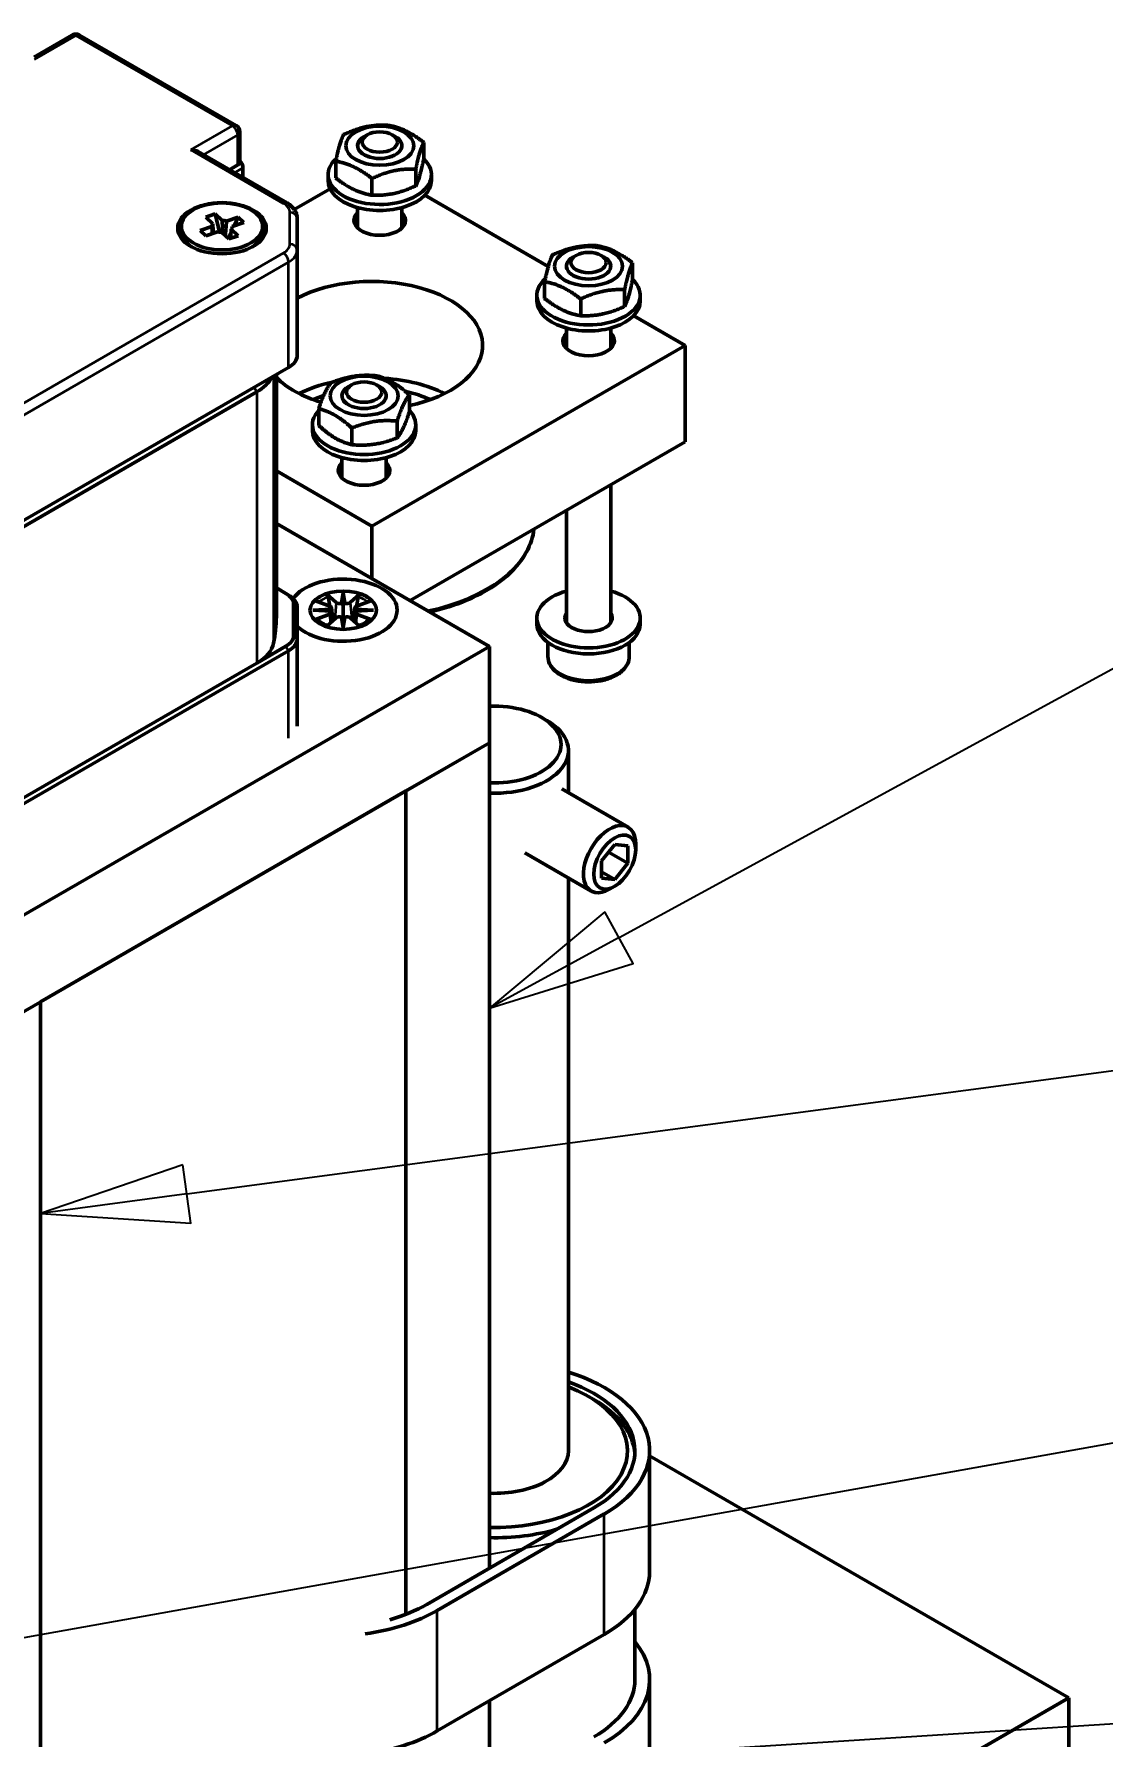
# Model space of a CAD drawing. Header units: millimetres. Extents: x -945 to 1680, y -1981 to 1188.
# Drawn here: x 1120.2 to 1192.6, y 926.2 to 1041.6 of the extents above; entities that cross this region are included whole.
import ezdxf

# ---------------------------------------------------------------- set-up
doc = ezdxf.new("R2010")
doc.units = ezdxf.units.MM
doc.header["$LTSCALE"] = 4
for name, color, linetype, lineweight in [('Symbol (ISO)', 7, 'Continuous', 25), ('Visible (ISO)', 7, 'Continuous', 50), ('Visible Narrow (ISO)', 7, 'Continuous', 35)]:
    doc.layers.add(name, color=color, linetype=linetype, lineweight=lineweight)
doc.styles.add('Note Text (ISO)', font='tahoma.ttf')

# ---------------------------------------------------------------- blocks, each defined once
blk = doc.blocks.new('Balloon17')
at = {"layer": 'Symbol (ISO)'}
for p, q in [((282.627, 240.749), (307.274, 244.03)), ((282.561, 241.244), (280.149, 240.419)), ((282.693, 240.253), (282.561, 241.244)), ((282.627, 240.749), (280.149, 240.419)), ((280.149, 240.419), (282.693, 240.253))]:
    blk.add_line(p, q, dxfattribs=at)
at = {"layer": 'Symbol (ISO)', "flags": 128}
blk.add_lwpolyline([(282.561, 241.244), (280.149, 240.419), (282.693, 240.253), (282.561, 241.244)], dxfattribs=at)
at = {"layer": 'Symbol (ISO)'}
blk.add_solid([(282.561, 241.244), (280.149, 240.419), (282.693, 240.253), (282.561, 241.244)], dxfattribs=at)
blk = doc.blocks.new('Balloon34')
at = {"layer": 'Symbol (ISO)'}
for p, q in [((307.563, 259.941), (307.723, 259.941)), ((289.946, 245.09), (302.962, 252.183)), ((307.563, 249.441), (307.723, 249.441)), ((289.707, 245.529), (287.751, 243.894)), ((290.185, 244.651), (289.707, 245.529)), ((289.946, 245.09), (287.751, 243.894)), ((287.751, 243.894), (290.185, 244.651))]:
    blk.add_line(p, q, dxfattribs=at)
at = {"layer": 'Symbol (ISO)', "flags": 128}
blk.add_lwpolyline([(289.707, 245.529), (287.751, 243.894), (290.185, 244.651), (289.707, 245.529)], dxfattribs=at)
at = {"layer": 'Symbol (ISO)'}
for centre, start, end in [((307.563, 254.691), 90, 270), ((307.723, 254.691), 270, 90)]:
    blk.add_arc(centre, 5.25, start, end, dxfattribs=at)
blk.add_solid([(289.707, 245.529), (287.751, 243.894), (290.185, 244.651), (289.707, 245.529)], dxfattribs=at)
at = {"layer": 'Symbol (ISO)', "insert": (307.643, 254.728), "char_height": 3.5, "attachment_point": 5, "style": 'Note Text (ISO)'}
blk.add_mtext('009', dxfattribs=at)
blk = doc.blocks.new('Balloon37')
at = {"layer": 'Symbol (ISO)'}
blk.add_line((277.535, 230.453), (312.561, 232.685), dxfattribs=at)
blk = doc.blocks.new('Balloon55')
at = {"layer": 'Symbol (ISO)'}
blk.add_line((279.205, 233.117), (322.405, 240.84), dxfattribs=at)

msp = doc.modelspace()

# ---------------------------------------------------------------- linework, layer by layer
at = {"layer": 'Visible (ISO)'}
for p, q in [((1120.167, 1040.025), (1122.745, 1041.514)), ((1123.245, 1041.514), (1133.852, 1035.39)), ((1134.102, 1032.916), (1134.102, 1034.957)), ((1142.077, 1034.016), (1142.077, 1034.016)), ((1142.733, 1034.753), (1142.516, 1034.628)), ((1144.421, 1034.753), (1144.638, 1034.628)), ((1145.077, 1034.016), (1145.077, 1034.016)), ((1146.555, 1033.105), (1146.555, 1034.24)), ((1137.296, 1030.135), (1131.273, 1033.613)), ((1133.955, 1032.712), (1133.394, 1032.388)), ((1140.599, 1031.832), (1140.599, 1032.967)), ((1134.309, 1032.508), (1134.309, 1031.86)), ((1140.077, 1032.056), (1140.077, 1031.648)), ((1143.043, 1030.662), (1143.043, 1031.796)), ((1146.021, 1031.298), (1146.021, 1032.432)), ((1147.077, 1032.056), (1147.077, 1031.648)), ((1140.21, 1031.097), (1137.788, 1029.699)), ((1154.989, 1025.84), (1146.634, 1030.664)), ((1131.796, 1029.175), (1132.428, 1029.398)), ((1132.271, 1028.727), (1131.796, 1029.175)), ((1132.428, 1029.398), (1132.902, 1028.95)), ((1132.428, 1029.398), (1132.732, 1028.157)), ((1133.205, 1028.908), (1133.981, 1029.182)), ((1133.981, 1029.182), (1133.72, 1028.589)), ((1133.981, 1029.182), (1134.367, 1028.817)), ((1142.077, 1028.439), (1142.077, 1029.822)), ((1145.077, 1028.439), (1145.077, 1029.822)), ((1130.144, 1028.221), (1130.144, 1028.548)), ((1131.422, 1028.278), (1132.198, 1028.552)), ((1131.808, 1027.914), (1131.422, 1028.278)), ((1132.584, 1028.188), (1131.808, 1027.914)), ((1133.361, 1027.697), (1132.887, 1028.146)), ((1133.503, 1028.094), (1133.338, 1027.72)), ((1133.518, 1028.368), (1133.993, 1027.92)), ((1134.367, 1028.817), (1133.591, 1028.543)), ((1135.644, 1028.221), (1135.644, 1028.548)), ((1137.986, 1029.09), (1137.986, 1026.944)), ((1133.993, 1027.92), (1133.361, 1027.697)), ((1137.986, 1026.944), (1137.986, 1019.8)), ((1156.219, 1025.851), (1156.219, 1025.851)), ((1156.875, 1026.588), (1156.659, 1026.463)), ((1158.563, 1026.588), (1158.78, 1026.463)), ((1159.219, 1025.851), (1159.219, 1025.851)), ((1160.697, 1024.94), (1160.697, 1026.075)), ((1154.741, 1023.667), (1154.741, 1024.802)), ((1154.219, 1023.891), (1154.219, 1023.483)), ((1157.185, 1022.497), (1157.185, 1023.631)), ((1160.163, 1023.133), (1160.163, 1024.267)), ((1161.219, 1023.891), (1161.219, 1023.483)), ((1164.26, 1020.488), (1160.776, 1022.499)), ((1156.219, 1020.274), (1156.219, 1021.657)), ((1159.219, 1020.274), (1159.219, 1021.657)), ((1143.047, 1008.24), (1164.26, 1020.488)), ((1164.26, 1013.956), (1164.26, 1020.488)), ((1137.4, 1018.983), (1114.247, 1005.616)), ((1136.574, 1018.506), (1136.574, 1002.093)), ((1141.673, 1017.811), (1141.456, 1017.686)), ((1143.36, 1017.811), (1143.577, 1017.686)), ((1116.401, 1006.451), (1135.246, 1017.331)), ((1141.016, 1017.073), (1141.016, 1017.073)), ((1144.016, 1017.073), (1144.016, 1017.073)), ((1145.587, 1015.994), (1145.587, 1017.128)), ((1139.446, 1015.059), (1139.446, 1016.193)), ((1144.753, 1014.225), (1144.753, 1015.359)), ((1139.016, 1015.114), (1139.016, 1014.706)), ((1141.683, 1013.758), (1141.683, 1014.892)), ((1146.016, 1015.114), (1146.016, 1014.706)), ((1145.629, 1003.199), (1164.26, 1013.956)), ((1136.574, 1011.977), (1143.047, 1008.24)), ((1141.016, 1011.496), (1141.016, 1012.88)), ((1144.016, 1011.496), (1144.016, 1012.88)), ((1159.219, 1001.693), (1159.219, 1011.046)), ((1151.002, 1000.096), (1136.574, 1008.427)), ((1156.219, 1001.693), (1156.219, 1009.314)), ((1143.047, 1004.69), (1143.047, 1008.24)), ((1136.574, 1004.051), (1137.223, 1003.677)), ((1137.223, 1003.677), (1137.4, 1003.575)), ((1137.736, 1002.962), (1137.736, 1000.816)), ((1137.986, 1000.612), (1137.986, 1002.758)), ((1139.229, 1003.186), (1140.197, 1002.822)), ((1139.994, 1003.628), (1140.624, 1003.069)), ((1140.314, 1002.705), (1140.408, 1001.831)), ((1140.984, 1003.025), (1141.103, 1003.729)), ((1141.103, 1003.729), (1141.222, 1003.025)), ((1141.103, 1003.729), (1141.103, 1002.947)), ((1141.103, 1002.947), (1141.103, 1001.844)), ((1142.212, 1003.628), (1141.581, 1003.069)), ((1141.892, 1002.705), (1141.798, 1001.831)), ((1142.977, 1003.186), (1142.009, 1002.822)), ((1139.053, 1002.546), (1140.273, 1002.614)), ((1140.273, 1002.477), (1139.053, 1002.546)), ((1139.229, 1001.906), (1140.197, 1002.27)), ((1139.994, 1001.464), (1140.624, 1002.022)), ((1140.314, 1002.405), (1140.379, 1001.805)), ((1141.103, 1001.362), (1140.984, 1002.067)), ((1141.222, 1002.067), (1141.103, 1001.362)), ((1141.103, 1001.362), (1141.103, 1001.844)), ((1142.212, 1001.464), (1141.581, 1002.022)), ((1141.8, 1001.849), (1141.792, 1001.835)), ((1141.892, 1002.405), (1141.827, 1001.805)), ((1141.933, 1002.614), (1143.153, 1002.546)), ((1143.153, 1002.546), (1141.933, 1002.477)), ((1142.977, 1001.906), (1142.009, 1002.27)), ((1154.219, 1001.606), (1154.219, 1002.015)), ((1161.219, 1001.606), (1161.219, 1002.015)), ((1137.986, 1000.612), (1137.986, 994.692)), ((1154.969, 999.402), (1154.969, 1000.356)), ((1160.469, 999.402), (1160.469, 1000.356)), ((1112.465, 977.847), (1151.002, 1000.096)), ((1114.247, 986.428), (1137.4, 999.795)), ((1137.223, 1000.102), (1135.246, 998.96)), ((1151.002, 993.564), (1151.002, 1000.096)), ((1135.246, 998.96), (1116.401, 988.08)), ((1154.538, 995.279), (1154.892, 995.075)), ((1112.465, 971.315), (1151.002, 993.564)), ((1145.346, 990.298), (1151.002, 993.564)), ((1151.002, 993.564), (1151.002, 937.634)), ((1156.356, 990.176), (1156.356, 993.034)), ((1145.346, 990.298), (1120.597, 976.01)), ((1145.346, 934.513), (1145.346, 990.298)), ((1145.346, 990.298), (1145.346, 934.513)), ((1155.913, 990.431), (1160.391, 987.846)), ((1158.604, 985.56), (1159.488, 986.659)), ((1159.488, 986.659), (1160.372, 986.581)), ((1160.372, 986.581), (1160.372, 985.402)), ((1160.909, 986.301), (1160.909, 986.702)), ((1153.413, 986.101), (1157.891, 983.516)), ((1158.604, 984.381), (1158.604, 985.56)), ((1159.078, 986.149), (1160.372, 985.402)), ((1160.372, 985.402), (1159.488, 984.302)), ((1156.356, 945.595), (1156.356, 984.402)), ((1158.604, 984.813), (1159.488, 984.302)), ((1159.488, 984.302), (1158.604, 984.381)), ((1159.488, 983.84), (1159.141, 983.64)), ((1120.597, 976.01), (1120.597, 849.453)), ((1157.72, 949.269), (1158.074, 949.065)), ((1161.856, 937.43), (1161.856, 945.595)), ((1161.856, 945.248), (1190.247, 928.857)), ((1158.074, 941.717), (1146.76, 935.185)), ((1147.467, 934.777), (1158.781, 941.309)), ((1160.856, 934.848), (1160.856, 930.082)), ((1158.781, 933.144), (1147.467, 926.612)), ((1161.856, 921.917), (1161.856, 930.082)), ((1190.247, 928.857), (1138.275, 898.851)), ((1190.247, 928.857), (1190.247, 922.325)), ((1151.002, 928.653), (1151.002, 922.121))]:
    msp.add_line(p, q, dxfattribs=at)
for centre, start, end in [((1122.995, 1041.081), 60, 120), ((1133.602, 1034.957), 0, 60)]:
    msp.add_arc(centre, 0.5, start, end, dxfattribs=at)
for centre, major_axis in [((1143.577, 1034.016), (-2.3, 0)), ((1143.577, 1034.266), (1.193, 0)), ((1132.894, 1028.425), (3, 0)), ((1132.894, 1028.548), (2.75, 0)), ((1157.719, 1025.851), (-2.3, 0)), ((1157.719, 1026.101), (1.193, 0)), ((1142.516, 1017.073), (-2.3, 0)), ((1142.516, 1017.324), (1.193, 0)), ((1141.103, 1002.546), (-2.25, 0)), ((1159.488, 985.481), (1.005, 1.74))]:
    msp.add_ellipse(centre, major_axis=major_axis, ratio=0.5773503, dxfattribs=at)
for centre, major_axis, ratio, start_param, end_param in [((1143.577, 1034.016), (-1.5, 0), 0.5773503, 5.4977871, 10.2101761), ((1143.577, 1034.016), (-1.5, 0), 0.5773503, 5.484474, 10.2234892), ((1130.773, 1033.324), (0.707, 0), 0.5773503, 0.7853982, 1.5707963), ((1133.602, 1032.916), (0.5, 0), 0.5773503, 5.4977871, 6.2831853), ((1133.955, 1032.712), (0.25, -0.433), 0.5773503, 0.7853982, 1.9291159), ((1143.577, 1032.056), (-3.5, 0), 0.5773503, 5.7086299, 9.9779896), ((1143.577, 1031.648), (-3.5, 0), 0.5773503, 0, 3.1415927), ((1143.577, 1028.959), (1.75, 0), 0.5773503, 2.6004932, 6.8242849), ((1132.894, 1028.221), (-2.75, 0), 0.5773503, 0, 0.740918), ((1132.894, 1028.548), (-0.697, 0), 0.5773503, 5.8211585, 6.2719525), ((1132.894, 1028.548), (0.697, 0), 0.5773503, 4.2503622, 4.7011562), ((1132.894, 1028.548), (-0.697, 0), 0.5773503, 4.2503622, 4.7011562), ((1132.894, 1028.548), (0.697, 0), 0.5773503, 5.8211585, 6.2719525), ((1132.894, 1028.221), (2.75, 0), 0.5773503, 5.5422673, 6.2831853), ((1157.719, 1025.851), (-1.5, 0), 0.5773503, 5.4977871, 10.2101761), ((1157.719, 1025.851), (-1.5, 0), 0.5773503, 5.484474, 10.2234892), ((1143.047, 1020.488), (7.5, 0), 0.5773503, 5.0578948, 8.5946925), ((1157.719, 1023.891), (-3.5, 0), 0.5773503, 5.7086299, 9.9779896), ((1157.719, 1023.483), (-3.5, 0), 0.5773503, 0, 3.1415927), ((1157.719, 1020.794), (1.75, 0), 0.5773503, 2.6004931, 6.8242848), ((1135.986, 1019.8), (2, 0), 0.5773503, 5.4977871, 6.2831853), ((1132.417, 1018.964), (4, 0), 0.5773503, 5.4977871, 6.0031477), ((1143.047, 1020.488), (-7.5, 0), 0.5773503, 0.5295987, 1.0935351), ((1143.047, 1013.956), (-7.5, 0), 0.5773503, 5.0743712, 5.4286784), ((1142.516, 1017.073), (-1.5, 0), 0.5773503, 5.484474, 10.2234892), ((1142.516, 1017.073), (-1.5, 0), 0.5773503, 5.4977871, 10.2101761), ((1143.047, 1013.956), (-7.5, 0), 0.5773503, 3.9960995, 4.5992494), ((1143.047, 1013.956), (6.333, 0), 0.5773503, 2.1132358, 2.2460156), ((1143.047, 1013.956), (6.333, 0), 0.5773503, 0.895577, 1.2048167), ((1142.516, 1015.114), (-3.5, 0), 0.5773503, 5.7824919, 9.9254714), ((1142.516, 1014.706), (-3.5, 0), 0.5773503, 0, 3.1415927), ((1142.516, 1012.017), (1.75, 0), 0.5773503, 2.6004931, 6.8242848), ((1141.103, 1002.546), (-3.65, 0), 0.5773503, 0.5470283, 5.8995021), ((1157.719, 1002.015), (3.5, 0), 0.5773503, 2.0137074, 7.4110706), ((1135.986, 1002.962), (1.75, 0), 0.5773503, 0, 0.7853982), ((1135.986, 1002.758), (2, 0), 0.5773503, 0, 0.7853982), ((1140.055, 1002.696), (0.26, 0), 0.5773503, 5.708993, 7.2768628), ((1140.843, 1003.151), (0.26, 0), 0.5773503, 3.7187114, 5.2865813), ((1140.879, 1003.326), (0.228, -0.377), 0.211826, 5.5001657, 6.2389807), ((1141.327, 1003.326), (0.228, 0.377), 0.211826, 3.1857973, 3.9246123), ((1141.363, 1003.151), (0.26, 0), 0.5773503, 4.1381966, 5.7060665), ((1142.151, 1002.696), (-0.26, 0), 0.5773503, 5.2895078, 6.8573776), ((1110.974, 1002.093), (25.6, 0), 0.5773503, 6.1625922, 6.2831853), ((1140.055, 1002.396), (0.26, 0), 0.5773503, 5.2895078, 6.8573776), ((1140.058, 1002.852), (-0.022, 0.48), 0.4948262, 3.8020296, 4.1710381), ((1140.843, 1001.94), (-0.26, 0), 0.5773503, 4.1381966, 5.7060665), ((1140.879, 1002.12), (-0.236, 0.354), 0.1400645, 3.7301765, 4.4689915), ((1141.327, 1002.12), (-0.236, -0.354), 0.1400645, 4.9557865, 5.6946015), ((1141.363, 1001.94), (-0.26, 0), 0.5773503, 3.7187114, 5.2865813), ((1142.151, 1002.396), (-0.26, 0), 0.5773503, 5.708993, 7.2768628), ((1142.148, 1002.852), (-0.022, -0.48), 0.4948262, 5.2537399, 5.6227483), ((1157.719, 1001.606), (3.5, 0), 0.5773503, 3.1415927, 6.2831853), ((1157.719, 1002.015), (1.6, 0), 0.5773503, 2.7861715, 6.6386065), ((1157.719, 1001.606), (-1.6, 0), 0.5773503, 5.9277641, 6.0603755), ((1157.719, 1001.606), (1.6, 0), 0.5773503, 0.2228098, 0.3554212), ((1135.986, 1000.816), (1.75, 0), 0.5773503, 5.4977871, 6.2831853), ((1135.986, 1000.612), (2, 0), 0.5773503, 5.4977871, 6.2831853), ((1132.417, 1000.593), (4, 0), 0.5773503, 5.4977871, 6.1625922), ((1151.356, 993.442), (4.5, 0), 0.5773503, 4.6337405, 7.9326301), ((1151.356, 993.034), (5, 0), 0.5773503, 4.6416192, 7.0685835), ((1159.141, 985.681), (1.25, 2.165), 0.5773503, 5.4977871, 10.2101761), ((1151.356, 945.595), (10.5, 0), 0.5773503, 5.4977871, 7.3576643), ((1151.356, 945.595), (9, 0), 0.5773503, 4.6730952, 7.2649507), ((1151.356, 945.595), (9.5, 0), 0.5773503, 5.4977871, 7.2997198), ((1151.356, 945.187), (9.5, 0), 0.5773503, 0.0372247, 0.7853982), ((1151.356, 945.595), (5, 0), 0.5773503, 4.6416192, 6.2831853), ((1151.356, 945.187), (-9.5, 0), 0.5773503, 1.5335716, 2.0303115), ((1151.356, 937.43), (10.5, 0), 0.5773503, 5.4977871, 6.2831853), ((1140.042, 939.063), (10.5, 0), 0.5773503, 4.9566876, 5.4977871), ((1140.042, 939.063), (-9.5, 0), 0.5773503, 2.0303115, 2.3561945), ((1151.356, 930.082), (10.5, 0), 0.5773503, 5.4977871, 6.7231613), ((1151.356, 930.082), (9.5, 0), 0.5773503, 5.4977871, 6.2831853), ((1140.042, 930.898), (-10.5, 0), 0.5773503, 1.815095, 2.3561945)]:
    msp.add_ellipse(centre, major_axis=major_axis, ratio=ratio, start_param=start_param, end_param=end_param, dxfattribs=at)
for points, weights in [([(1141.133, 1034.774), (1142.622, 1035.466), (1144.111, 1035.41)], [1, 1.15470053838, 1]), ([(1144.111, 1035.41), (1145.333, 1035.199), (1146.555, 1034.24)], [1, 1.15470053838, 1]), ([(1140.599, 1032.967), (1140.866, 1034.244), (1141.133, 1034.774)], [1, 1.15470053838, 1]), ([(1146.555, 1034.24), (1146.288, 1033.71), (1146.021, 1032.432)], [1, 1.15470053838, 1]), ([(1143.043, 1031.796), (1141.821, 1032.755), (1140.599, 1032.967)], [1, 1.15470053838, 1]), ([(1146.021, 1031.298), (1146.288, 1031.827), (1146.555, 1033.105)], [1, 1.15470053838, 1]), ([(1140.599, 1031.832), (1141.821, 1030.873), (1143.043, 1030.662)], [1, 1.15470053838, 1]), ([(1146.021, 1032.432), (1144.532, 1032.488), (1143.043, 1031.796)], [1, 1.15470053838, 1]), ([(1143.043, 1030.662), (1144.532, 1030.606), (1146.021, 1031.298)], [1, 1.15470053838, 1]), ([(1132.242, 1028.067), (1132.221, 1028.298), (1132.198, 1028.552)], [1.01868521887, 1.01665373826, 1.01316227723]), ([(1132.271, 1028.727), (1132.288, 1028.39), (1132.303, 1028.089)], [1.01316227727, 1.01744347549, 1.01952952823]), ([(1132.946, 1028.089), (1132.926, 1028.487), (1132.902, 1028.95)], [1.02079238655, 1.01906083764, 1.01316227723]), ([(1133.205, 1028.908), (1133.16, 1028.372), (1133.12, 1027.925)], [1.01316227727, 1.02012462358, 1.02128141307]), ([(1133.518, 1028.368), (1133.499, 1028.035), (1133.482, 1027.74)], [1.01316227727, 1.01785168442, 1.01990737813]), ([(1133.588, 1028.513), (1133.59, 1028.528), (1133.591, 1028.543)], [1.01354306638, 1.01335489352, 1.01316227723]), ([(1155.276, 1026.609), (1156.765, 1027.301), (1158.253, 1027.245)], [1, 1.15470053838, 1]), ([(1158.253, 1027.245), (1159.475, 1027.034), (1160.697, 1026.075)], [1, 1.15470053838, 1]), ([(1154.741, 1024.802), (1155.008, 1026.079), (1155.276, 1026.609)], [1, 1.15470053838, 1]), ([(1160.697, 1026.075), (1160.43, 1025.545), (1160.163, 1024.267)], [1, 1.15470053838, 1]), ([(1157.185, 1023.631), (1155.963, 1024.591), (1154.741, 1024.802)], [1, 1.15470053838, 1]), ([(1160.163, 1023.133), (1160.43, 1023.662), (1160.697, 1024.94)], [1, 1.15470053838, 1]), ([(1154.741, 1023.667), (1155.963, 1022.708), (1157.185, 1022.497)], [1, 1.15470053838, 1]), ([(1160.163, 1024.267), (1158.674, 1024.323), (1157.185, 1023.631)], [1, 1.15470053838, 1]), ([(1157.185, 1022.497), (1158.674, 1022.441), (1160.163, 1023.133)], [1, 1.15470053838, 1]), ([(1139.446, 1016.193), (1139.863, 1017.452), (1140.28, 1017.962)], [1, 1.15470053838, 1]), ([(1140.28, 1017.962), (1141.815, 1018.57), (1143.35, 1018.43)], [1, 1.15470053838, 1]), ([(1143.35, 1018.43), (1144.468, 1018.153), (1145.587, 1017.128)], [1, 1.15470053838, 1]), ([(1145.587, 1017.128), (1145.17, 1016.618), (1144.753, 1015.359)], [1, 1.15470053838, 1]), ([(1141.683, 1014.892), (1140.564, 1015.917), (1139.446, 1016.193)], [1, 1.15470053838, 1]), ([(1144.753, 1015.359), (1143.218, 1015.5), (1141.683, 1014.892)], [1, 1.15470053838, 1]), ([(1144.753, 1014.225), (1145.17, 1014.735), (1145.587, 1015.994)], [1, 1.15470053838, 1]), ([(1139.446, 1015.059), (1140.564, 1014.034), (1141.683, 1013.758)], [1, 1.15470053838, 1]), ([(1141.683, 1013.758), (1143.218, 1013.617), (1144.753, 1014.225)], [1, 1.15470053838, 1]), ([(1140.2, 1002.821), (1140.147, 1003.108), (1140.087, 1003.442)], [1.01224163852, 1.01050404715, 1.00292654222]), ([(1142.119, 1003.442), (1142.059, 1003.108), (1142.006, 1002.821)], [1.00292654222, 1.01050404715, 1.01224163851]), ([(1140.414, 1001.835), (1140.41, 1001.842), (1140.406, 1001.849)], [1.07590937245, 1.07009535148, 1.06427568707])]:
    msp.add_rational_spline(points, weights, degree=2, dxfattribs=at)
for points, knots in [([(1137.986, 1029.09), (1137.986, 1029.181), (1137.973, 1029.271), (1137.926, 1029.444), (1137.891, 1029.527), (1137.805, 1029.679), (1137.754, 1029.75), (1137.64, 1029.879), (1137.577, 1029.937), (1137.443, 1030.044), (1137.371, 1030.092), (1137.296, 1030.135)], [0.7853982, 0.7853982, 0.7853982, 0.7853982, 0.94247782, 0.94247782, 1.09955745, 1.09955745, 1.25663708, 1.25663708, 1.4137167, 1.4137167, 1.57079633, 1.57079633, 1.57079633, 1.57079633]), ([(1154.022, 1008.045), (1153.961, 1007.515), (1153.791, 1006.993), (1153.164, 1005.837), (1152.632, 1005.222), (1151.263, 1004.109), (1150.416, 1003.616), (1148.689, 1002.89), (1147.848, 1002.626), (1146.963, 1002.429)], [4.8682313, 4.8682313, 4.8682313, 4.8682313, 5.1060508, 5.1060508, 5.4202853, 5.4202853, 5.7439504, 5.7439504, 6.0050369, 6.0050369, 6.0050369, 6.0050369]), ([(1139.994, 1003.628), (1140.008, 1003.616), (1140.024, 1003.596), (1140.048, 1003.557), (1140.061, 1003.53), (1140.076, 1003.487), (1140.083, 1003.464), (1140.087, 1003.442)], [0.030610084, 0.030610084, 0.030610084, 0.030610084, 0.038234992, 0.038234992, 0.045856301, 0.045856301, 0.052104721, 0.052104721, 0.052104721, 0.052104721]), ([(1142.119, 1003.442), (1142.123, 1003.464), (1142.13, 1003.487), (1142.145, 1003.53), (1142.158, 1003.557), (1142.182, 1003.596), (1142.198, 1003.616), (1142.212, 1003.628)], [0.070197495, 0.070197495, 0.070197495, 0.070197495, 0.076445915, 0.076445915, 0.084067224, 0.084067224, 0.091692132, 0.091692132, 0.091692132, 0.091692132]), ([(1139.229, 1001.906), (1139.25, 1001.914), (1139.275, 1001.918), (1139.316, 1001.916), (1139.338, 1001.91), (1139.36, 1001.896), (1139.367, 1001.891), (1139.373, 1001.885)], [0.030610084, 0.030610084, 0.030610084, 0.030610084, 0.038234992, 0.038234992, 0.045856301, 0.045856301, 0.049021618, 0.049021618, 0.049021618, 0.049021618]), ([(1140.035, 1001.5), (1139.986, 1001.517), (1139.939, 1001.535), (1139.84, 1001.577), (1139.788, 1001.602), (1139.69, 1001.653), (1139.643, 1001.68), (1139.556, 1001.736), (1139.515, 1001.764), (1139.439, 1001.824), (1139.404, 1001.854), (1139.373, 1001.885)], [2.90545666, 2.90545666, 2.90545666, 2.90545666, 2.99020694, 2.99020694, 3.09083144, 3.09083144, 3.19145594, 3.19145594, 3.29208045, 3.29208045, 3.39270495, 3.39270495, 3.39270495, 3.39270495]), ([(1142.833, 1001.885), (1142.802, 1001.854), (1142.767, 1001.824), (1142.691, 1001.764), (1142.65, 1001.736), (1142.563, 1001.68), (1142.516, 1001.653), (1142.418, 1001.602), (1142.366, 1001.577), (1142.267, 1001.535), (1142.22, 1001.517), (1142.171, 1001.5)], [1.31968403, 1.31968403, 1.31968403, 1.31968403, 1.42030853, 1.42030853, 1.52093304, 1.52093304, 1.62155754, 1.62155754, 1.72218204, 1.72218204, 1.80693232, 1.80693232, 1.80693232, 1.80693232]), ([(1142.833, 1001.885), (1142.839, 1001.891), (1142.846, 1001.896), (1142.868, 1001.91), (1142.89, 1001.916), (1142.931, 1001.918), (1142.956, 1001.914), (1142.977, 1001.906)], [0.073280598, 0.073280598, 0.073280598, 0.073280598, 0.076445915, 0.076445915, 0.084067224, 0.084067224, 0.091692132, 0.091692132, 0.091692132, 0.091692132]), ([(1154.969, 999.402), (1154.969, 999.23), (1155.01, 999.06), (1155.165, 998.731), (1155.285, 998.574), (1155.601, 998.28), (1155.806, 998.147), (1156.274, 997.925), (1156.54, 997.838), (1157.099, 997.72), (1157.393, 997.69), (1157.979, 997.685), (1158.272, 997.712), (1158.832, 997.82), (1159.099, 997.901), (1159.582, 998.117), (1159.798, 998.251), (1160.149, 998.564), (1160.286, 998.743), (1160.435, 999.087), (1160.469, 999.244), (1160.469, 999.402)], [5.9286546, 5.9286546, 5.9286546, 5.9286546, 6.194449, 6.194449, 6.4840735, 6.4840735, 6.8121684, 6.8121684, 7.1508792, 7.1508792, 7.4870124, 7.4870124, 7.8215718, 7.8215718, 8.1574873, 8.1574873, 8.4961395, 8.4961395, 8.8257392, 8.8257392, 9.0702472, 9.0702472, 9.0702472, 9.0702472])]:
    msp.add_open_spline(points, degree=3, knots=knots, dxfattribs=at)
at = {"layer": 'Visible Narrow (ISO)'}
for p, q in [((1122.995, 1041.489), (1120.167, 1039.856)), ((1133.602, 1035.365), (1122.995, 1041.489)), ((1130.773, 1033.732), (1133.602, 1035.365)), ((1133.955, 1034.753), (1131.627, 1033.409)), ((1133.955, 1032.712), (1133.955, 1034.753)), ((1137.046, 1030.111), (1130.773, 1033.732)), ((1134.309, 1032.508), (1133.748, 1032.184)), ((1137.486, 1027.352), (1137.486, 1029.498)), ((1113.893, 1013.372), (1137.046, 1026.74)), ((1137.4, 1026.127), (1114.247, 1012.76)), ((1137.4, 1018.983), (1137.4, 1026.127)), ((1135.069, 1017.637), (1135.246, 1017.331)), ((1136.388, 1018.399), (1136.388, 1000.315)), ((1135.246, 1017.331), (1135.246, 998.96)), ((1137.736, 1002.962), (1137.986, 1002.758)), ((1140.624, 1003.069), (1140.526, 1001.935)), ((1141.581, 1003.069), (1141.68, 1001.935)), ((1140.197, 1002.27), (1140.23, 1001.672)), ((1142.009, 1002.27), (1141.976, 1001.672)), ((1137.736, 1000.816), (1137.986, 1000.612)), ((1137.223, 1000.102), (1137.4, 999.795)), ((1137.4, 993.876), (1137.4, 999.795)), ((1158.781, 933.144), (1158.781, 941.309)), ((1147.467, 926.612), (1147.467, 934.777))]:
    msp.add_line(p, q, dxfattribs=at)
for centre, major_axis, ratio, start_param, end_param in [((1122.995, 1041.081), (-0.25, 0.433), 0.5773503, 5.4977871, 6.2831853), ((1122.995, 1041.081), (0.25, 0.433), 0.5773503, 0, 0.7853982), ((1133.602, 1034.957), (0.25, 0.433), 0.5773503, 0, 0.7853982), ((1133.602, 1034.957), (0.25, -0.433), 0.5773503, 0.7853982, 2.3561945), ((1133.602, 1034.957), (0.5, 0), 0.5773503, 5.4977871, 6.2831853), ((1137.046, 1029.702), (0.25, 0.433), 0.5773503, 0, 0.7853982), ((1135.986, 1029.498), (1.5, 0), 0.5773503, 0, 0.7853982), ((1137.486, 1029.09), (0.5, 0), 0.8164966, 0, 1.5707963), ((1135.986, 1027.352), (1.5, 0), 0.5773503, 5.4977871, 6.2831853), ((1135.986, 1026.944), (2, 0), 0.5773503, 5.4977871, 6.2831853), ((1137.486, 1026.944), (0.5, 0), 0.8164966, 0, 1.5707963), ((1137.046, 1026.332), (0.25, -0.433), 0.5773503, 0.7853982, 2.3561945), ((1143.047, 1008.485), (11, 0), 0.5773503, 5.0614554, 6.2136223), ((1141.103, 1002.546), (-2.177, 0), 0.5773503, 5.246522, 5.7490523), ((1141.103, 1002.453), (1.993, 0), 0.5773503, 2.1059632, 2.5435826), ((1141.103, 1002.453), (1.993, 0), 0.5773503, 0.5980101, 1.0356295), ((1141.103, 1002.546), (-2.177, 0), 0.5773503, 3.6757257, 4.178256), ((1141.103, 1002.546), (2.177, 0), 0.5773503, 3.6757257, 4.178256), ((1141.103, 1002.546), (2.177, 0), 0.5773503, 5.246522, 5.7490523), ((1157.719, 1001.606), (-1.6, 0), 0.5773503, 5.9277641, 6.0603755), ((1157.719, 1001.606), (1.6, 0), 0.5773503, 0.2228098, 0.3554212), ((1157.719, 999.402), (2.75, 0), 0.5773503, 3.1415926, 6.2831853)]:
    msp.add_ellipse(centre, major_axis=major_axis, ratio=ratio, start_param=start_param, end_param=end_param, dxfattribs=at)

# ---------------------------------------------------------------- block references
at = {"layer": 'Symbol (ISO)', "xscale": 4, "yscale": 4, "zscale": 4}
for name in ['Balloon34', 'Balloon17', 'Balloon55', 'Balloon37']:
    msp.add_blockref(name, (0, 0), dxfattribs=at)

doc.saveas('drawing.dxf')
